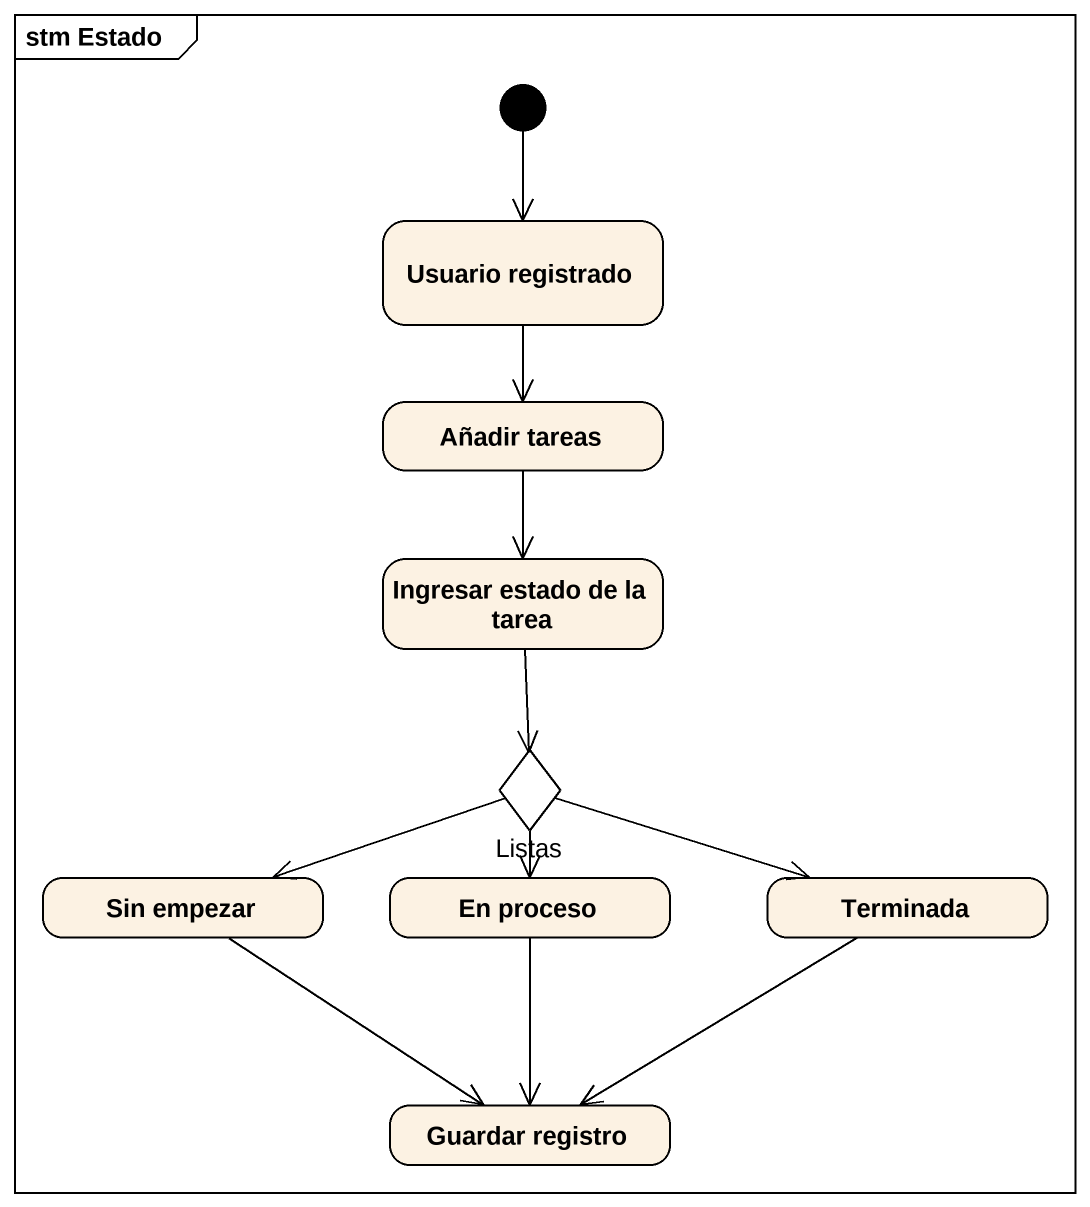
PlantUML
@startuml
mainframe stm Estado
hide empty description
state "Usuario registrado" as Usuario_registrado
state "Añadir tareas" as Añadir_tareas
state "Ingresar estado de la tarea" as Ingresar_estado_de_la_tarea
state Listas <<choice>>
state "Sin empezar" as Sin_empezar
state "En proceso" as En_proceso
state Terminada
state "Guardar registro" as Guardar_registro
[*] --> Usuario_registrado
Usuario_registrado --> Añadir_tareas
Añadir_tareas --> Ingresar_estado_de_la_tarea
Ingresar_estado_de_la_tarea --> Listas
Listas -left-> Sin_empezar
Listas --> En_proceso
Listas -right-> Terminada
Sin_empezar --> Guardar_registro
En_proceso --> Guardar_registro
Terminada --> Guardar_registro
@enduml
